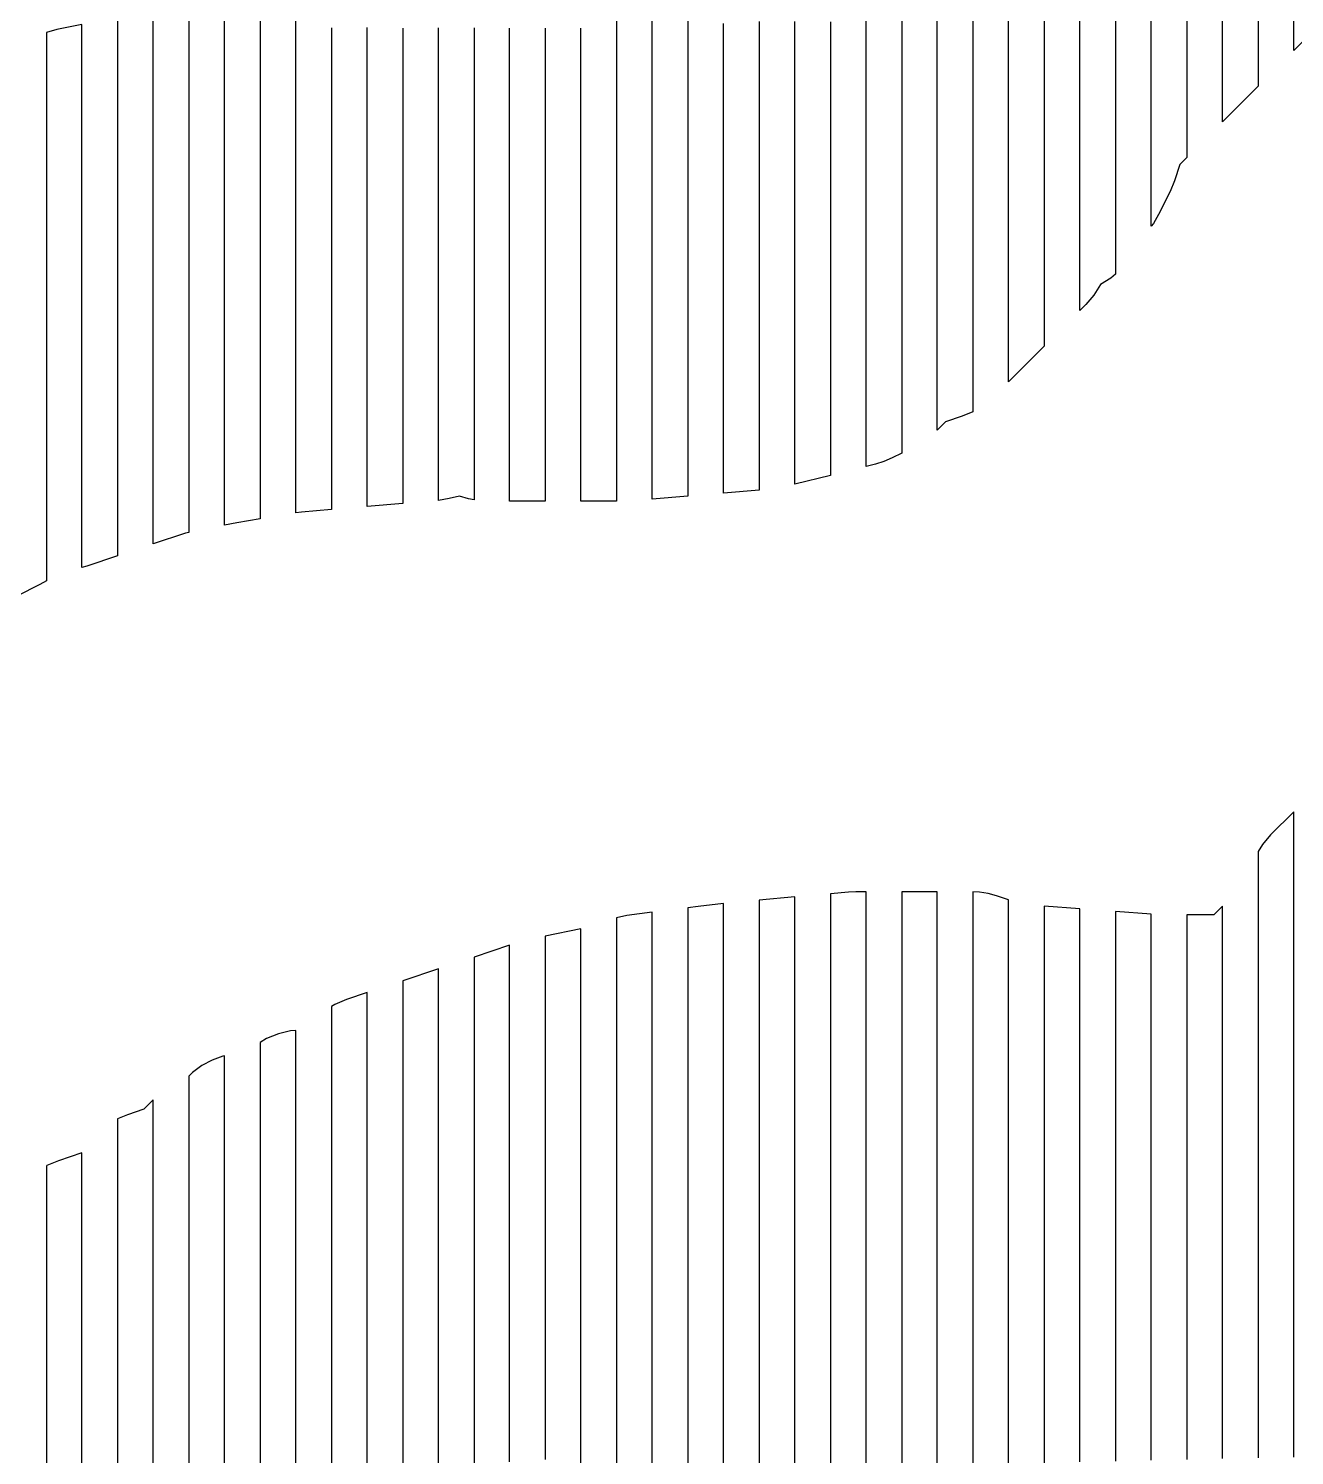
# Model space of a CAD drawing. Header units: millimetres. Extents: x -6 to 1890, y -8 to 898.
# Drawn here: x 147.6 to 289.7, y 363.3 to 523.5 of the extents above; entities that cross this region are included whole.
import ezdxf

# ---------------------------------------------------------------- set-up
doc = ezdxf.new("R2010")
doc.units = ezdxf.units.MM
doc.layers.add('PASSADAS_COMPLETAS', color=1, linetype='CONTINUOUS')
doc.layers.add('PECAS_2D', color=3, linetype='CONTINUOUS')

msp = doc.modelspace()

# ---------------------------------------------------------------- linework, layer by layer
at = {"layer": 'PASSADAS_COMPLETAS'}
for points in [[(277.578, 563.72), (277.578, 523.34), (277.578, 522.038), (277.578, 520.735), (277.578, 519.432), (277.578, 518.13), (277.578, 516.827), (277.578, 515.525), (277.578, 509.012), (276.815, 508.249), (276.202, 506.409), (275.708, 505.217), (274.416, 502.632), (273.832, 501.63), (273.578, 501.3), (273.578, 510.37), (273.578, 511.666), (273.578, 512.962), (273.578, 514.257), (273.578, 515.553), (273.578, 516.849), (273.578, 518.145), (273.578, 519.441), (273.578, 560.906)], [(269.578, 559.035), (269.578, 513.953), (269.578, 512.665), (269.578, 511.377), (269.578, 510.089), (269.578, 508.8), (269.578, 507.512), (269.578, 506.224), (269.578, 504.936), (269.578, 503.648), (269.578, 495.92), (269.052, 495.471), (267.888, 494.749), (267.154, 493.568), (266.248, 492.511), (265.578, 491.842), (265.578, 498.309), (265.578, 499.602), (265.578, 500.896), (265.578, 502.189), (265.578, 503.483), (265.578, 504.776), (265.578, 506.07), (265.578, 507.363), (265.578, 555.221)], [(261.578, 553.677), (261.578, 503.332), (261.578, 502.041), (261.578, 500.75), (261.578, 499.46), (261.578, 498.169), (261.578, 496.878), (261.578, 495.587), (261.578, 494.296), (261.578, 487.842), (257.578, 483.842), (257.578, 490.296), (257.578, 491.587), (257.578, 492.878), (257.578, 494.169), (257.578, 495.46), (257.578, 496.75), (257.578, 498.041), (257.578, 549.677)], [(253.578, 544.836), (253.578, 493.359), (253.578, 492.072), (253.578, 490.785), (253.578, 489.498), (253.578, 488.211), (253.578, 486.924), (253.578, 480.49), (252.35, 479.972), (250.51, 479.359), (249.578, 478.427), (249.578, 483.57), (249.578, 484.856), (249.578, 486.142), (249.578, 487.427), (249.578, 488.713), (249.578, 489.999), (249.578, 540.145)], [(245.578, 535.131), (245.578, 487.439), (245.578, 486.15), (245.578, 484.861), (245.578, 483.572), (245.578, 482.283), (245.578, 480.994), (245.578, 475.838), (244.494, 475.296), (243.581, 474.9), (242.631, 474.607), (241.578, 474.343), (241.578, 478.214), (241.578, 479.504), (241.578, 480.794), (241.578, 482.084), (241.578, 483.374), (241.578, 484.664), (241.578, 485.955), (241.578, 529.82)], [(173.578, 527.37), (173.578, 522.247), (173.578, 520.966), (173.578, 518.404), (173.578, 517.124), (173.578, 515.843), (173.578, 514.562), (173.578, 513.281), (173.578, 512), (173.578, 510.72), (173.578, 478.7), (173.578, 477.42), (173.578, 476.139), (173.578, 474.858), (173.578, 473.577), (173.578, 468.454), (170.971, 468.02), (169.578, 467.741), (169.578, 471.594), (169.578, 472.879), (169.578, 474.163), (169.578, 475.448), (169.578, 476.732), (169.578, 478.016), (169.578, 479.301), (169.578, 508.843), (169.578, 510.127), (169.578, 511.411), (169.578, 512.696), (169.578, 513.98), (169.578, 515.265), (169.578, 516.549), (169.578, 517.833), (169.578, 519.118), (169.578, 520.402), (169.578, 521.687), (169.578, 526.824)], [(181.578, 523.573), (181.578, 522.286), (181.578, 519.712), (181.578, 518.424), (181.578, 517.137), (181.578, 515.85), (181.578, 514.562), (181.578, 513.275), (181.578, 511.988), (181.578, 510.701), (181.578, 481.093), (181.578, 479.806), (181.578, 478.518), (181.578, 477.231), (181.578, 475.944), (181.578, 474.656), (181.578, 469.507), (178.214, 469.227), (177.578, 469.121), (177.578, 473.008), (177.578, 474.304), (177.578, 475.6), (177.578, 476.896), (177.578, 478.192), (177.578, 479.488), (177.578, 480.784), (177.578, 510.589), (177.578, 511.885), (177.578, 513.181), (177.578, 514.477), (177.578, 515.772), (177.578, 517.068), (177.578, 518.364), (177.578, 519.66), (177.578, 520.956), (177.578, 522.252), (177.578, 527.435)], [(213.578, 526.966), (213.578, 521.829), (213.578, 520.545), (213.578, 517.976), (213.578, 516.692), (213.578, 515.408), (213.578, 514.123), (213.578, 512.839), (213.578, 511.555), (213.578, 510.27), (213.578, 480.731), (213.578, 479.447), (213.578, 478.163), (213.578, 476.879), (213.578, 475.594), (213.578, 474.31), (213.578, 470.457), (209.578, 470.457), (209.578, 474.342), (209.578, 475.637), (209.578, 476.932), (209.578, 478.227), (209.578, 479.522), (209.578, 480.817), (209.578, 511.896), (209.578, 513.191), (209.578, 514.486), (209.578, 515.781), (209.578, 517.076), (209.578, 518.371), (209.578, 519.666), (209.578, 522.255), (209.578, 523.55)], [(293.578, 525.024), (289.578, 521.012), (289.578, 527.435)], [(165.578, 526.253), (165.578, 521.095), (165.578, 519.806), (165.578, 517.227), (165.578, 515.938), (165.578, 514.648), (165.578, 513.359), (165.578, 512.07), (165.578, 510.78), (165.578, 509.491), (165.578, 477.256), (165.578, 475.967), (165.578, 474.677), (165.578, 473.388), (165.578, 472.099), (165.578, 466.941), (165.208, 466.867), (161.578, 465.657), (161.578, 470.865), (161.578, 472.167), (161.578, 473.469), (161.578, 474.771), (161.578, 476.073), (161.578, 508.622), (161.578, 509.924), (161.578, 511.226), (161.578, 512.528), (161.578, 513.83), (161.578, 515.132), (161.578, 516.434), (161.578, 519.038), (161.578, 520.34), (161.578, 525.548)], [(221.578, 526.143), (221.578, 522.296), (221.578, 521.014), (221.578, 517.167), (221.578, 515.885), (221.578, 514.603), (221.578, 513.321), (221.578, 512.039), (221.578, 510.757), (221.578, 481.267), (221.578, 479.984), (221.578, 478.702), (221.578, 477.42), (221.578, 476.138), (221.578, 471.009), (217.578, 470.676), (217.578, 475.836), (217.578, 477.126), (217.578, 478.415), (217.578, 479.705), (217.578, 480.995), (217.578, 483.575), (217.578, 510.664), (217.578, 511.954), (217.578, 513.243), (217.578, 514.533), (217.578, 515.823), (217.578, 517.113), (217.578, 518.403), (217.578, 520.983), (217.578, 522.273), (217.578, 526.143)], [(157.578, 524.748), (157.578, 519.605), (157.578, 518.32), (157.578, 515.749), (157.578, 514.463), (157.578, 513.177), (157.578, 511.892), (157.578, 510.606), (157.578, 509.32), (157.578, 508.035), (157.578, 506.749), (157.578, 475.894), (157.578, 474.609), (157.578, 473.323), (157.578, 472.037), (157.578, 470.752), (157.578, 469.466), (157.578, 464.324), (154.112, 463.168), (153.578, 463.022), (153.578, 468.207), (153.578, 469.503), (153.578, 470.799), (153.578, 472.096), (153.578, 473.392), (153.578, 474.688), (153.578, 507.096), (153.578, 508.392), (153.578, 509.689), (153.578, 510.985), (153.578, 512.281), (153.578, 513.578), (153.578, 514.874), (153.578, 517.466), (153.578, 518.763), (153.578, 523.948), (150.742, 523.381), (149.578, 523.067), (149.578, 517.938), (149.578, 516.656), (149.578, 514.091), (149.578, 512.809), (149.578, 511.527), (149.578, 510.245), (149.578, 508.962), (149.578, 507.68), (149.578, 506.398), (149.578, 505.116), (149.578, 473.06), (149.578, 471.778), (149.578, 470.495), (149.578, 469.213), (149.578, 467.931), (149.578, 466.649), (149.578, 461.52), (148.841, 461.077), (146.255, 459.784)], [(229.578, 524.266), (229.578, 522.983), (229.578, 521.701), (229.578, 520.418), (229.578, 519.135), (229.578, 517.853), (229.578, 516.57), (229.578, 515.287), (229.578, 514.005), (229.578, 512.722), (229.578, 481.937), (229.578, 480.655), (229.578, 479.372), (229.578, 478.089), (229.578, 476.807), (229.578, 475.524), (229.578, 471.676), (225.578, 471.343), (225.578, 475.199), (225.578, 476.485), (225.578, 477.771), (225.578, 479.056), (225.578, 480.342), (225.578, 481.628), (225.578, 509.911), (225.578, 511.197), (225.578, 512.483), (225.578, 513.768), (225.578, 515.054), (225.578, 516.339), (225.578, 517.625), (225.578, 522.768), (225.578, 524.053)], [(237.578, 524.235), (237.578, 485.087), (237.578, 483.783), (237.578, 482.478), (237.578, 481.173), (237.578, 479.868), (237.578, 478.563), (237.578, 473.343), (233.578, 472.343), (233.578, 477.536), (233.578, 478.835), (233.578, 480.133), (233.578, 481.431), (233.578, 482.729), (233.578, 517.782), (233.578, 519.081), (233.578, 520.379), (233.578, 521.677), (233.578, 522.975), (233.578, 524.274)], [(285.578, 524.764), (285.578, 523.472), (285.578, 517.012), (281.578, 513.012), (281.578, 519.45), (281.578, 520.738), (281.578, 522.026), (281.578, 523.313), (281.578, 524.601)], [(189.578, 523.531), (189.578, 522.23), (189.578, 519.627), (189.578, 518.326), (189.578, 517.024), (189.578, 515.723), (189.578, 514.421), (189.578, 513.12), (189.578, 511.819), (189.578, 480.585), (189.578, 479.284), (189.578, 477.982), (189.578, 476.681), (189.578, 475.379), (189.578, 474.078), (189.578, 470.174), (185.578, 469.84), (185.578, 474.96), (185.578, 476.24), (185.578, 477.52), (185.578, 478.8), (185.578, 480.08), (185.578, 481.359), (185.578, 512.077), (185.578, 513.357), (185.578, 514.636), (185.578, 515.916), (185.578, 517.196), (185.578, 518.476), (185.578, 519.756), (185.578, 522.316), (185.578, 523.596)], [(197.578, 523.56), (197.578, 522.268), (197.578, 519.684), (197.578, 518.392), (197.578, 517.1), (197.578, 515.809), (197.578, 514.517), (197.578, 513.225), (197.578, 511.933), (197.578, 482.22), (197.578, 480.929), (197.578, 479.637), (197.578, 478.345), (197.578, 477.053), (197.578, 475.761), (197.578, 474.469), (197.578, 470.594), (196.951, 470.705), (195.934, 471.011), (194.805, 470.729), (193.578, 470.526), (193.578, 474.406), (193.578, 475.699), (193.578, 476.993), (193.578, 478.286), (193.578, 479.579), (193.578, 480.873), (193.578, 482.166), (193.578, 511.914), (193.578, 513.208), (193.578, 514.501), (193.578, 515.795), (193.578, 517.088), (193.578, 518.381), (193.578, 519.675), (193.578, 522.262), (193.578, 523.555)], [(205.578, 523.55), (205.578, 522.255), (205.578, 519.666), (205.578, 518.371), (205.578, 517.076), (205.578, 515.781), (205.578, 514.486), (205.578, 513.191), (205.578, 511.896), (205.578, 480.817), (205.578, 479.522), (205.578, 478.227), (205.578, 476.932), (205.578, 475.637), (205.578, 474.342), (205.578, 470.457), (201.578, 470.457), (201.578, 474.342), (201.578, 475.637), (201.578, 476.932), (201.578, 478.227), (201.578, 479.522), (201.578, 480.817), (201.578, 511.896), (201.578, 513.191), (201.578, 514.486), (201.578, 515.781), (201.578, 517.076), (201.578, 518.371), (201.578, 519.666), (201.578, 522.255), (201.578, 523.55)], [(289.578, 363.169), (289.578, 367.048), (289.578, 368.341), (289.578, 369.635), (289.578, 370.928), (289.578, 372.221), (289.578, 373.514), (289.578, 403.257), (289.578, 404.55), (289.578, 405.843), (289.578, 407.136), (289.578, 408.43), (289.578, 409.723), (289.578, 411.016), (289.578, 412.309), (289.578, 413.602), (289.578, 414.895), (289.578, 416.189), (289.578, 417.482), (289.578, 418.775), (289.578, 420.068), (289.578, 421.361), (289.578, 422.654), (289.578, 423.948), (289.578, 425.241), (289.578, 426.534), (289.578, 427.827), (289.578, 429.12), (289.578, 435.586), (286.986, 432.995), (286.074, 431.93), (285.578, 431.127), (285.578, 422.139), (285.578, 420.855), (285.578, 419.571), (285.578, 418.287), (285.578, 417.003), (285.578, 415.719), (285.578, 414.435), (285.578, 413.151), (285.578, 411.868), (285.578, 410.584), (285.578, 406.732), (285.578, 405.448), (285.578, 404.164), (285.578, 402.88), (285.578, 401.596), (285.578, 373.349), (285.578, 372.065), (285.578, 370.782), (285.578, 369.498), (285.578, 368.214), (285.578, 366.93), (285.578, 363.078)], [(233.578, 361.896), (233.578, 365.744), (233.578, 367.027), (233.578, 368.309), (233.578, 369.592), (233.578, 370.874), (233.578, 372.157), (233.578, 373.44), (233.578, 402.94), (233.578, 404.222), (233.578, 405.505), (233.578, 406.788), (233.578, 408.07), (233.578, 409.353), (233.578, 410.635), (233.578, 411.918), (233.578, 413.201), (233.578, 414.483), (233.578, 415.766), (233.578, 417.049), (233.578, 418.331), (233.578, 419.614), (233.578, 420.896), (233.578, 426.027), (229.578, 425.663), (229.578, 420.509), (229.578, 419.221), (229.578, 417.932), (229.578, 416.644), (229.578, 415.355), (229.578, 414.067), (229.578, 412.778), (229.578, 411.489), (229.578, 410.201), (229.578, 408.912), (229.578, 407.624), (229.578, 406.335), (229.578, 405.047), (229.578, 403.758), (229.578, 402.47), (229.578, 371.545), (229.578, 370.257), (229.578, 368.968), (229.578, 367.68), (229.578, 366.391), (229.578, 361.237)], [(241.578, 362.078), (241.578, 367.241), (241.578, 368.531), (241.578, 369.822), (241.578, 371.113), (241.578, 372.403), (241.578, 373.694), (241.578, 404.67), (241.578, 405.961), (241.578, 407.252), (241.578, 408.542), (241.578, 409.833), (241.578, 411.124), (241.578, 412.414), (241.578, 413.705), (241.578, 414.996), (241.578, 416.286), (241.578, 417.577), (241.578, 418.868), (241.578, 420.158), (241.578, 421.449), (241.578, 426.612), (240.424, 426.612), (239.6, 426.574), (237.578, 426.391), (237.578, 421.238), (237.578, 419.95), (237.578, 418.662), (237.578, 417.374), (237.578, 416.086), (237.578, 414.798), (237.578, 413.51), (237.578, 412.222), (237.578, 410.934), (237.578, 409.646), (237.578, 408.358), (237.578, 407.069), (237.578, 405.781), (237.578, 404.493), (237.578, 373.58), (237.578, 372.292), (237.578, 371.003), (237.578, 369.715), (237.578, 368.427), (237.578, 367.139), (237.578, 361.987)], [(249.578, 362.26), (249.578, 367.408), (249.578, 368.695), (249.578, 369.982), (249.578, 371.269), (249.578, 372.556), (249.578, 404.732), (249.578, 406.019), (249.578, 408.593), (249.578, 409.88), (249.578, 411.167), (249.578, 412.454), (249.578, 413.741), (249.578, 415.028), (249.578, 416.315), (249.578, 417.602), (249.578, 418.889), (249.578, 420.177), (249.578, 421.464), (249.578, 426.612), (245.578, 426.612), (245.578, 421.456), (245.578, 420.167), (245.578, 418.879), (245.578, 417.59), (245.578, 416.301), (245.578, 415.012), (245.578, 413.723), (245.578, 412.434), (245.578, 411.145), (245.578, 409.857), (245.578, 408.568), (245.578, 407.279), (245.578, 405.99), (245.578, 404.701), (245.578, 373.769), (245.578, 372.48), (245.578, 371.191), (245.578, 369.902), (245.578, 368.613), (245.578, 367.324), (245.578, 362.169)], [(257.578, 362.442), (257.578, 367.605), (257.578, 368.896), (257.578, 370.187), (257.578, 371.478), (257.578, 372.769), (257.578, 405.041), (257.578, 406.331), (257.578, 407.622), (257.578, 408.913), (257.578, 410.204), (257.578, 411.495), (257.578, 412.786), (257.578, 414.077), (257.578, 415.368), (257.578, 416.659), (257.578, 417.949), (257.578, 419.24), (257.578, 420.531), (257.578, 425.695), (256.228, 426.145), (255.288, 426.403), (254.323, 426.56), (253.578, 426.599), (253.578, 421.46), (253.578, 420.175), (253.578, 418.89), (253.578, 417.605), (253.578, 416.32), (253.578, 415.035), (253.578, 413.75), (253.578, 412.465), (253.578, 411.18), (253.578, 409.895), (253.578, 408.61), (253.578, 406.04), (253.578, 404.755), (253.578, 372.63), (253.578, 371.345), (253.578, 370.06), (253.578, 368.775), (253.578, 367.491), (253.578, 362.351)], [(225.578, 360.471), (225.578, 364.361), (225.578, 365.658), (225.578, 366.954), (225.578, 368.251), (225.578, 369.547), (225.578, 370.844), (225.578, 372.14), (225.578, 403.258), (225.578, 404.555), (225.578, 405.851), (225.578, 407.148), (225.578, 408.444), (225.578, 409.741), (225.578, 411.037), (225.578, 412.334), (225.578, 413.63), (225.578, 414.927), (225.578, 416.224), (225.578, 417.52), (225.578, 418.817), (225.578, 420.113), (225.578, 425.3), (222.744, 424.957), (221.578, 424.811), (221.578, 419.584), (221.578, 418.277), (221.578, 416.971), (221.578, 415.664), (221.578, 414.357), (221.578, 413.05), (221.578, 411.743), (221.578, 410.437), (221.578, 409.13), (221.578, 407.823), (221.578, 406.516), (221.578, 405.209), (221.578, 403.903), (221.578, 402.596), (221.578, 371.233), (221.578, 369.926), (221.578, 368.619), (221.578, 367.312), (221.578, 366.005), (221.578, 364.699), (221.578, 359.471)], [(265.578, 362.623), (265.578, 366.503), (265.578, 367.797), (265.578, 369.09), (265.578, 370.383), (265.578, 371.677), (265.578, 372.97), (265.578, 404.01), (265.578, 405.304), (265.578, 406.597), (265.578, 407.89), (265.578, 409.184), (265.578, 410.477), (265.578, 411.77), (265.578, 413.064), (265.578, 414.357), (265.578, 415.65), (265.578, 416.944), (265.578, 418.237), (265.578, 419.53), (265.578, 420.824), (265.578, 424.704), (261.578, 425.011), (261.578, 421.106), (261.578, 419.805), (261.578, 418.503), (261.578, 417.202), (261.578, 415.9), (261.578, 414.598), (261.578, 413.297), (261.578, 411.995), (261.578, 410.693), (261.578, 409.392), (261.578, 408.09), (261.578, 406.788), (261.578, 405.487), (261.578, 404.185), (261.578, 372.946), (261.578, 371.644), (261.578, 370.342), (261.578, 369.041), (261.578, 367.739), (261.578, 366.437), (261.578, 362.532)], [(281.578, 362.987), (281.578, 366.863), (281.578, 368.155), (281.578, 369.447), (281.578, 370.739), (281.578, 372.031), (281.578, 373.323), (281.578, 401.746), (281.578, 403.038), (281.578, 404.33), (281.578, 405.622), (281.578, 406.914), (281.578, 408.205), (281.578, 409.497), (281.578, 410.789), (281.578, 412.081), (281.578, 414.665), (281.578, 415.957), (281.578, 417.249), (281.578, 418.541), (281.578, 419.833), (281.578, 425.001), (280.604, 424.026), (277.578, 424.026), (277.578, 418.824), (277.578, 416.223), (277.578, 414.922), (277.578, 413.621), (277.578, 412.321), (277.578, 411.02), (277.578, 409.719), (277.578, 408.419), (277.578, 407.118), (277.578, 405.817), (277.578, 404.517), (277.578, 403.216), (277.578, 373.301), (277.578, 372.001), (277.578, 370.7), (277.578, 369.399), (277.578, 368.099), (277.578, 366.798), (277.578, 362.896)], [(217.578, 358.471), (217.578, 363.635), (217.578, 364.926), (217.578, 366.217), (217.578, 367.508), (217.578, 368.799), (217.578, 402.365), (217.578, 403.656), (217.578, 404.947), (217.578, 406.238), (217.578, 407.529), (217.578, 408.82), (217.578, 410.111), (217.578, 411.402), (217.578, 412.693), (217.578, 413.984), (217.578, 415.275), (217.578, 416.566), (217.578, 417.857), (217.578, 424.311), (214.736, 423.956), (213.578, 423.694), (213.578, 418.477), (213.578, 417.172), (213.578, 415.868), (213.578, 414.564), (213.578, 413.26), (213.578, 411.955), (213.578, 410.651), (213.578, 409.347), (213.578, 408.042), (213.578, 406.738), (213.578, 405.434), (213.578, 404.13), (213.578, 402.825), (213.578, 401.521), (213.578, 400.217), (213.578, 367.61), (213.578, 366.306), (213.578, 365.002), (213.578, 363.698), (213.578, 362.393)], [(273.578, 362.805), (273.578, 366.717), (273.578, 368.021), (273.578, 369.325), (273.578, 370.629), (273.578, 371.932), (273.578, 373.236), (273.578, 403.226), (273.578, 404.53), (273.578, 405.834), (273.578, 407.138), (273.578, 408.442), (273.578, 409.745), (273.578, 411.049), (273.578, 412.353), (273.578, 413.657), (273.578, 414.961), (273.578, 416.265), (273.578, 417.569), (273.578, 418.873), (273.578, 420.177), (273.578, 424.088), (269.578, 424.396), (269.578, 419.256), (269.578, 417.971), (269.578, 416.686), (269.578, 415.401), (269.578, 414.116), (269.578, 412.831), (269.578, 411.546), (269.578, 410.261), (269.578, 408.976), (269.578, 407.691), (269.578, 406.405), (269.578, 405.12), (269.578, 403.835), (269.578, 372.995), (269.578, 371.71), (269.578, 370.424), (269.578, 369.139), (269.578, 367.854), (269.578, 366.569), (269.578, 362.714)], [(209.578, 362.393), (209.578, 363.698), (209.578, 365.003), (209.578, 366.309), (209.578, 398.939), (209.578, 400.244), (209.578, 401.549), (209.578, 402.854), (209.578, 404.16), (209.578, 405.465), (209.578, 406.77), (209.578, 408.075), (209.578, 409.38), (209.578, 410.686), (209.578, 411.991), (209.578, 413.296), (209.578, 414.601), (209.578, 415.906), (209.578, 417.212), (209.578, 422.432), (205.578, 421.632), (205.578, 416.409), (205.578, 415.104), (205.578, 413.798), (205.578, 412.492), (205.578, 411.186), (205.578, 409.881), (205.578, 408.575), (205.578, 407.269), (205.578, 405.963), (205.578, 404.658), (205.578, 403.352), (205.578, 402.046), (205.578, 400.74), (205.578, 399.435), (205.578, 398.129), (205.578, 365.485), (205.578, 364.179), (205.578, 362.874)], [(201.578, 362.625), (201.578, 396.132), (201.578, 397.421), (201.578, 398.71), (201.578, 399.998), (201.578, 401.287), (201.578, 402.576), (201.578, 403.865), (201.578, 405.153), (201.578, 406.442), (201.578, 407.731), (201.578, 409.02), (201.578, 410.308), (201.578, 411.597), (201.578, 412.886), (201.578, 414.175), (201.578, 415.463), (201.578, 420.618), (197.578, 419.285), (197.578, 414.069), (197.578, 412.766), (197.578, 411.462), (197.578, 410.158), (197.578, 408.854), (197.578, 407.55), (197.578, 406.246), (197.578, 404.942), (197.578, 403.638), (197.578, 402.334), (197.578, 401.031), (197.578, 399.727), (197.578, 398.423), (197.578, 397.119), (197.578, 395.815), (197.578, 361.914)], [(193.578, 359.426), (193.578, 394.542), (193.578, 395.842), (193.578, 397.143), (193.578, 398.443), (193.578, 399.744), (193.578, 401.044), (193.578, 402.345), (193.578, 403.645), (193.578, 404.946), (193.578, 406.247), (193.578, 407.547), (193.578, 408.848), (193.578, 410.148), (193.578, 411.449), (193.578, 412.749), (193.578, 417.952), (189.578, 416.618), (189.578, 411.485), (189.578, 410.202), (189.578, 408.919), (189.578, 407.636), (189.578, 406.352), (189.578, 405.069), (189.578, 403.786), (189.578, 402.503), (189.578, 401.22), (189.578, 399.936), (189.578, 398.653), (189.578, 397.37), (189.578, 396.087), (189.578, 394.803), (189.578, 393.52), (189.578, 392.237), (189.578, 357.59)], [(185.578, 354.89), (185.578, 389.585), (185.578, 390.87), (185.578, 392.155), (185.578, 393.44), (185.578, 394.725), (185.578, 396.01), (185.578, 397.295), (185.578, 398.58), (185.578, 399.865), (185.578, 401.15), (185.578, 402.435), (185.578, 403.72), (185.578, 405.005), (185.578, 406.29), (185.578, 407.575), (185.578, 408.86), (185.578, 410.145), (185.578, 415.285), (183.257, 414.511), (181.965, 413.967), (181.578, 413.728), (181.578, 408.54), (181.578, 407.243), (181.578, 405.947), (181.578, 404.65), (181.578, 403.353), (181.578, 402.056), (181.578, 400.759), (181.578, 399.462), (181.578, 398.166), (181.578, 396.869), (181.578, 395.572), (181.578, 394.275), (181.578, 392.978), (181.578, 391.681), (181.578, 390.385), (181.578, 389.088), (181.578, 352.776)], [(177.578, 348.173), (177.578, 386.662), (177.578, 387.945), (177.578, 389.228), (177.578, 390.511), (177.578, 391.794), (177.578, 393.077), (177.578, 394.36), (177.578, 396.926), (177.578, 398.209), (177.578, 399.492), (177.578, 400.775), (177.578, 402.058), (177.578, 403.341), (177.578, 404.624), (177.578, 405.907), (177.578, 411.039), (176.995, 410.994), (175.618, 410.672), (174.301, 410.136), (173.578, 409.7), (173.578, 404.561), (173.578, 403.276), (173.578, 401.991), (173.578, 400.706), (173.578, 399.421), (173.578, 398.136), (173.578, 396.852), (173.578, 395.567), (173.578, 394.282), (173.578, 391.712), (173.578, 390.427), (173.578, 389.143), (173.578, 387.858), (173.578, 386.573), (173.578, 385.288), (173.578, 345.458)], [(169.578, 341.69), (169.578, 382.116), (169.578, 383.42), (169.578, 384.725), (169.578, 386.029), (169.578, 387.333), (169.578, 388.637), (169.578, 389.941), (169.578, 392.549), (169.578, 393.853), (169.578, 395.157), (169.578, 396.461), (169.578, 397.765), (169.578, 399.07), (169.578, 400.374), (169.578, 401.678), (169.578, 408.198), (169.397, 408.16), (168.176, 407.711), (167.032, 407.093), (165.997, 406.327), (165.578, 405.915), (165.578, 400.703), (165.578, 399.4), (165.578, 398.097), (165.578, 396.794), (165.578, 395.491), (165.578, 394.188), (165.578, 392.885), (165.578, 391.582), (165.578, 390.279), (165.578, 388.977), (165.578, 387.674), (165.578, 386.371), (165.578, 385.068), (165.578, 383.765), (165.578, 382.462), (165.578, 381.159), (165.578, 379.856), (165.578, 378.553), (165.578, 335.556)], [(161.578, 330.945), (161.578, 376.129), (161.578, 377.42), (161.578, 378.711), (161.578, 380.002), (161.578, 381.293), (161.578, 382.584), (161.578, 383.875), (161.578, 385.166), (161.578, 386.457), (161.578, 387.748), (161.578, 389.039), (161.578, 390.33), (161.578, 391.621), (161.578, 392.912), (161.578, 394.202), (161.578, 395.493), (161.578, 396.784), (161.578, 398.075), (161.578, 403.239), (160.537, 402.198), (158.697, 401.585), (157.578, 401.117), (157.578, 395.922), (157.578, 394.623), (157.578, 393.324), (157.578, 392.025), (157.578, 390.726), (157.578, 389.427), (157.578, 388.128), (157.578, 386.829), (157.578, 385.53), (157.578, 384.231), (157.578, 382.933), (157.578, 381.634), (157.578, 380.335), (157.578, 379.036), (157.578, 377.737), (157.578, 376.438), (157.578, 375.139), (157.578, 373.84), (157.578, 323.183)], [(153.578, 315.521), (153.578, 370.037), (153.578, 371.335), (153.578, 372.633), (153.578, 373.931), (153.578, 375.229), (153.578, 376.527), (153.578, 377.825), (153.578, 379.123), (153.578, 380.421), (153.578, 381.719), (153.578, 383.017), (153.578, 384.315), (153.578, 385.613), (153.578, 386.911), (153.578, 388.209), (153.578, 389.507), (153.578, 390.805), (153.578, 392.103), (153.578, 397.295), (150.942, 396.415), (149.649, 395.87), (149.578, 395.826), (149.578, 389.326), (149.578, 388.026), (149.578, 386.726), (149.578, 385.426), (149.578, 384.126), (149.578, 382.826), (149.578, 381.526), (149.578, 380.226), (149.578, 378.926), (149.578, 377.627), (149.578, 376.327), (149.578, 375.027), (149.578, 373.727), (149.578, 372.427), (149.578, 371.127), (149.578, 369.827), (149.578, 368.527), (149.578, 367.227), (149.578, 365.927), (149.578, 308.729)]]:
    msp.add_lwpolyline(points, dxfattribs=at)
at = {"layer": 'PECAS_2D'}
for points in [[(277.578, 563.72), (277.578, 523.34), (277.578, 522.038), (277.578, 520.735), (277.578, 519.432), (277.578, 518.13), (277.578, 516.827), (277.578, 515.525), (277.578, 509.012), (276.815, 508.249), (276.202, 506.409), (275.708, 505.217), (274.416, 502.632), (273.832, 501.63), (273.578, 501.3), (273.578, 510.37), (273.578, 511.666), (273.578, 512.962), (273.578, 514.257), (273.578, 515.553), (273.578, 516.849), (273.578, 518.145), (273.578, 519.441), (273.578, 560.906)], [(269.578, 559.035), (269.578, 513.953), (269.578, 512.665), (269.578, 511.377), (269.578, 510.089), (269.578, 508.8), (269.578, 507.512), (269.578, 506.224), (269.578, 504.936), (269.578, 503.648), (269.578, 495.92), (269.052, 495.471), (267.888, 494.749), (267.154, 493.568), (266.248, 492.511), (265.578, 491.842), (265.578, 498.309), (265.578, 499.602), (265.578, 500.896), (265.578, 502.189), (265.578, 503.483), (265.578, 504.776), (265.578, 506.07), (265.578, 507.363), (265.578, 555.221)], [(261.578, 553.677), (261.578, 503.332), (261.578, 502.041), (261.578, 500.75), (261.578, 499.46), (261.578, 498.169), (261.578, 496.878), (261.578, 495.587), (261.578, 494.296), (261.578, 487.842), (257.578, 483.842), (257.578, 490.296), (257.578, 491.587), (257.578, 492.878), (257.578, 494.169), (257.578, 495.46), (257.578, 496.75), (257.578, 498.041), (257.578, 549.677)], [(253.578, 544.836), (253.578, 493.359), (253.578, 492.072), (253.578, 490.785), (253.578, 489.498), (253.578, 488.211), (253.578, 486.924), (253.578, 480.49), (252.35, 479.972), (250.51, 479.359), (249.578, 478.427), (249.578, 483.57), (249.578, 484.856), (249.578, 486.142), (249.578, 487.427), (249.578, 488.713), (249.578, 489.999), (249.578, 540.145)], [(245.578, 535.131), (245.578, 487.439), (245.578, 486.15), (245.578, 484.861), (245.578, 483.572), (245.578, 482.283), (245.578, 480.994), (245.578, 475.838), (244.494, 475.296), (243.581, 474.9), (242.631, 474.607), (241.578, 474.343), (241.578, 478.214), (241.578, 479.504), (241.578, 480.794), (241.578, 482.084), (241.578, 483.374), (241.578, 484.664), (241.578, 485.955), (241.578, 529.82)], [(173.578, 527.37), (173.578, 522.247), (173.578, 520.966), (173.578, 518.404), (173.578, 517.124), (173.578, 515.843), (173.578, 514.562), (173.578, 513.281), (173.578, 512), (173.578, 510.72), (173.578, 478.7), (173.578, 477.42), (173.578, 476.139), (173.578, 474.858), (173.578, 473.577), (173.578, 468.454), (170.971, 468.02), (169.578, 467.741), (169.578, 471.594), (169.578, 472.879), (169.578, 474.163), (169.578, 475.448), (169.578, 476.732), (169.578, 478.016), (169.578, 479.301), (169.578, 508.843), (169.578, 510.127), (169.578, 511.411), (169.578, 512.696), (169.578, 513.98), (169.578, 515.265), (169.578, 516.549), (169.578, 517.833), (169.578, 519.118), (169.578, 520.402), (169.578, 521.687), (169.578, 526.824)], [(181.578, 523.573), (181.578, 522.286), (181.578, 519.712), (181.578, 518.424), (181.578, 517.137), (181.578, 515.85), (181.578, 514.562), (181.578, 513.275), (181.578, 511.988), (181.578, 510.701), (181.578, 481.093), (181.578, 479.806), (181.578, 478.518), (181.578, 477.231), (181.578, 475.944), (181.578, 474.656), (181.578, 469.507), (178.214, 469.227), (177.578, 469.121), (177.578, 473.008), (177.578, 474.304), (177.578, 475.6), (177.578, 476.896), (177.578, 478.192), (177.578, 479.488), (177.578, 480.784), (177.578, 510.589), (177.578, 511.885), (177.578, 513.181), (177.578, 514.477), (177.578, 515.772), (177.578, 517.068), (177.578, 518.364), (177.578, 519.66), (177.578, 520.956), (177.578, 522.252), (177.578, 527.435)], [(213.578, 526.966), (213.578, 521.829), (213.578, 520.545), (213.578, 517.976), (213.578, 516.692), (213.578, 515.408), (213.578, 514.123), (213.578, 512.839), (213.578, 511.555), (213.578, 510.27), (213.578, 480.731), (213.578, 479.447), (213.578, 478.163), (213.578, 476.879), (213.578, 475.594), (213.578, 474.31), (213.578, 470.457), (209.578, 470.457), (209.578, 474.342), (209.578, 475.637), (209.578, 476.932), (209.578, 478.227), (209.578, 479.522), (209.578, 480.817), (209.578, 511.896), (209.578, 513.191), (209.578, 514.486), (209.578, 515.781), (209.578, 517.076), (209.578, 518.371), (209.578, 519.666), (209.578, 522.255), (209.578, 523.55)], [(293.578, 525.024), (289.578, 521.012), (289.578, 527.435)], [(165.578, 526.253), (165.578, 521.095), (165.578, 519.806), (165.578, 517.227), (165.578, 515.938), (165.578, 514.648), (165.578, 513.359), (165.578, 512.07), (165.578, 510.78), (165.578, 509.491), (165.578, 477.256), (165.578, 475.967), (165.578, 474.677), (165.578, 473.388), (165.578, 472.099), (165.578, 466.941), (165.208, 466.867), (161.578, 465.657), (161.578, 470.865), (161.578, 472.167), (161.578, 473.469), (161.578, 474.771), (161.578, 476.073), (161.578, 508.622), (161.578, 509.924), (161.578, 511.226), (161.578, 512.528), (161.578, 513.83), (161.578, 515.132), (161.578, 516.434), (161.578, 519.038), (161.578, 520.34), (161.578, 525.548)], [(221.578, 526.143), (221.578, 522.296), (221.578, 521.014), (221.578, 517.167), (221.578, 515.885), (221.578, 514.603), (221.578, 513.321), (221.578, 512.039), (221.578, 510.757), (221.578, 481.267), (221.578, 479.984), (221.578, 478.702), (221.578, 477.42), (221.578, 476.138), (221.578, 471.009), (217.578, 470.676), (217.578, 475.836), (217.578, 477.126), (217.578, 478.415), (217.578, 479.705), (217.578, 480.995), (217.578, 483.575), (217.578, 510.664), (217.578, 511.954), (217.578, 513.243), (217.578, 514.533), (217.578, 515.823), (217.578, 517.113), (217.578, 518.403), (217.578, 520.983), (217.578, 522.273), (217.578, 526.143)], [(157.578, 524.748), (157.578, 519.605), (157.578, 518.32), (157.578, 515.749), (157.578, 514.463), (157.578, 513.177), (157.578, 511.892), (157.578, 510.606), (157.578, 509.32), (157.578, 508.035), (157.578, 506.749), (157.578, 475.894), (157.578, 474.609), (157.578, 473.323), (157.578, 472.037), (157.578, 470.752), (157.578, 469.466), (157.578, 464.324), (154.112, 463.168), (153.578, 463.022), (153.578, 468.207), (153.578, 469.503), (153.578, 470.799), (153.578, 472.096), (153.578, 473.392), (153.578, 474.688), (153.578, 507.096), (153.578, 508.392), (153.578, 509.689), (153.578, 510.985), (153.578, 512.281), (153.578, 513.578), (153.578, 514.874), (153.578, 517.466), (153.578, 518.763), (153.578, 523.948), (150.742, 523.381), (149.578, 523.067), (149.578, 517.938), (149.578, 516.656), (149.578, 514.091), (149.578, 512.809), (149.578, 511.527), (149.578, 510.245), (149.578, 508.962), (149.578, 507.68), (149.578, 506.398), (149.578, 505.116), (149.578, 473.06), (149.578, 471.778), (149.578, 470.495), (149.578, 469.213), (149.578, 467.931), (149.578, 466.649), (149.578, 461.52), (148.841, 461.077), (146.255, 459.784)], [(229.578, 524.266), (229.578, 522.983), (229.578, 521.701), (229.578, 520.418), (229.578, 519.135), (229.578, 517.853), (229.578, 516.57), (229.578, 515.287), (229.578, 514.005), (229.578, 512.722), (229.578, 481.937), (229.578, 480.655), (229.578, 479.372), (229.578, 478.089), (229.578, 476.807), (229.578, 475.524), (229.578, 471.676), (225.578, 471.343), (225.578, 475.199), (225.578, 476.485), (225.578, 477.771), (225.578, 479.056), (225.578, 480.342), (225.578, 481.628), (225.578, 509.911), (225.578, 511.197), (225.578, 512.483), (225.578, 513.768), (225.578, 515.054), (225.578, 516.339), (225.578, 517.625), (225.578, 522.768), (225.578, 524.053)], [(237.578, 524.235), (237.578, 485.087), (237.578, 483.783), (237.578, 482.478), (237.578, 481.173), (237.578, 479.868), (237.578, 478.563), (237.578, 473.343), (233.578, 472.343), (233.578, 477.536), (233.578, 478.835), (233.578, 480.133), (233.578, 481.431), (233.578, 482.729), (233.578, 517.782), (233.578, 519.081), (233.578, 520.379), (233.578, 521.677), (233.578, 522.975), (233.578, 524.274)], [(285.578, 524.764), (285.578, 523.472), (285.578, 517.012), (281.578, 513.012), (281.578, 519.45), (281.578, 520.738), (281.578, 522.026), (281.578, 523.313), (281.578, 524.601)], [(189.578, 523.531), (189.578, 522.23), (189.578, 519.627), (189.578, 518.326), (189.578, 517.024), (189.578, 515.723), (189.578, 514.421), (189.578, 513.12), (189.578, 511.819), (189.578, 480.585), (189.578, 479.284), (189.578, 477.982), (189.578, 476.681), (189.578, 475.379), (189.578, 474.078), (189.578, 470.174), (185.578, 469.84), (185.578, 474.96), (185.578, 476.24), (185.578, 477.52), (185.578, 478.8), (185.578, 480.08), (185.578, 481.359), (185.578, 512.077), (185.578, 513.357), (185.578, 514.636), (185.578, 515.916), (185.578, 517.196), (185.578, 518.476), (185.578, 519.756), (185.578, 522.316), (185.578, 523.596)], [(197.578, 523.56), (197.578, 522.268), (197.578, 519.684), (197.578, 518.392), (197.578, 517.1), (197.578, 515.809), (197.578, 514.517), (197.578, 513.225), (197.578, 511.933), (197.578, 482.22), (197.578, 480.929), (197.578, 479.637), (197.578, 478.345), (197.578, 477.053), (197.578, 475.761), (197.578, 474.469), (197.578, 470.594), (196.951, 470.705), (195.934, 471.011), (194.805, 470.729), (193.578, 470.526), (193.578, 474.406), (193.578, 475.699), (193.578, 476.993), (193.578, 478.286), (193.578, 479.579), (193.578, 480.873), (193.578, 482.166), (193.578, 511.914), (193.578, 513.208), (193.578, 514.501), (193.578, 515.795), (193.578, 517.088), (193.578, 518.381), (193.578, 519.675), (193.578, 522.262), (193.578, 523.555)], [(205.578, 523.55), (205.578, 522.255), (205.578, 519.666), (205.578, 518.371), (205.578, 517.076), (205.578, 515.781), (205.578, 514.486), (205.578, 513.191), (205.578, 511.896), (205.578, 480.817), (205.578, 479.522), (205.578, 478.227), (205.578, 476.932), (205.578, 475.637), (205.578, 474.342), (205.578, 470.457), (201.578, 470.457), (201.578, 474.342), (201.578, 475.637), (201.578, 476.932), (201.578, 478.227), (201.578, 479.522), (201.578, 480.817), (201.578, 511.896), (201.578, 513.191), (201.578, 514.486), (201.578, 515.781), (201.578, 517.076), (201.578, 518.371), (201.578, 519.666), (201.578, 522.255), (201.578, 523.55)], [(289.578, 363.169), (289.578, 367.048), (289.578, 368.341), (289.578, 369.635), (289.578, 370.928), (289.578, 372.221), (289.578, 373.514), (289.578, 403.257), (289.578, 404.55), (289.578, 405.843), (289.578, 407.136), (289.578, 408.43), (289.578, 409.723), (289.578, 411.016), (289.578, 412.309), (289.578, 413.602), (289.578, 414.895), (289.578, 416.189), (289.578, 417.482), (289.578, 418.775), (289.578, 420.068), (289.578, 421.361), (289.578, 422.654), (289.578, 423.948), (289.578, 425.241), (289.578, 426.534), (289.578, 427.827), (289.578, 429.12), (289.578, 435.586), (286.986, 432.995), (286.074, 431.93), (285.578, 431.127), (285.578, 422.139), (285.578, 420.855), (285.578, 419.571), (285.578, 418.287), (285.578, 417.003), (285.578, 415.719), (285.578, 414.435), (285.578, 413.151), (285.578, 411.868), (285.578, 410.584), (285.578, 406.732), (285.578, 405.448), (285.578, 404.164), (285.578, 402.88), (285.578, 401.596), (285.578, 373.349), (285.578, 372.065), (285.578, 370.782), (285.578, 369.498), (285.578, 368.214), (285.578, 366.93), (285.578, 363.078)], [(233.578, 361.896), (233.578, 365.744), (233.578, 367.027), (233.578, 368.309), (233.578, 369.592), (233.578, 370.874), (233.578, 372.157), (233.578, 373.44), (233.578, 402.94), (233.578, 404.222), (233.578, 405.505), (233.578, 406.788), (233.578, 408.07), (233.578, 409.353), (233.578, 410.635), (233.578, 411.918), (233.578, 413.201), (233.578, 414.483), (233.578, 415.766), (233.578, 417.049), (233.578, 418.331), (233.578, 419.614), (233.578, 420.896), (233.578, 426.027), (229.578, 425.663), (229.578, 420.509), (229.578, 419.221), (229.578, 417.932), (229.578, 416.644), (229.578, 415.355), (229.578, 414.067), (229.578, 412.778), (229.578, 411.489), (229.578, 410.201), (229.578, 408.912), (229.578, 407.624), (229.578, 406.335), (229.578, 405.047), (229.578, 403.758), (229.578, 402.47), (229.578, 371.545), (229.578, 370.257), (229.578, 368.968), (229.578, 367.68), (229.578, 366.391), (229.578, 361.237)], [(241.578, 362.078), (241.578, 367.241), (241.578, 368.531), (241.578, 369.822), (241.578, 371.113), (241.578, 372.403), (241.578, 373.694), (241.578, 404.67), (241.578, 405.961), (241.578, 407.252), (241.578, 408.542), (241.578, 409.833), (241.578, 411.124), (241.578, 412.414), (241.578, 413.705), (241.578, 414.996), (241.578, 416.286), (241.578, 417.577), (241.578, 418.868), (241.578, 420.158), (241.578, 421.449), (241.578, 426.612), (240.424, 426.612), (239.6, 426.574), (237.578, 426.391), (237.578, 421.238), (237.578, 419.95), (237.578, 418.662), (237.578, 417.374), (237.578, 416.086), (237.578, 414.798), (237.578, 413.51), (237.578, 412.222), (237.578, 410.934), (237.578, 409.646), (237.578, 408.358), (237.578, 407.069), (237.578, 405.781), (237.578, 404.493), (237.578, 373.58), (237.578, 372.292), (237.578, 371.003), (237.578, 369.715), (237.578, 368.427), (237.578, 367.139), (237.578, 361.987)], [(249.578, 362.26), (249.578, 367.408), (249.578, 368.695), (249.578, 369.982), (249.578, 371.269), (249.578, 372.556), (249.578, 404.732), (249.578, 406.019), (249.578, 408.593), (249.578, 409.88), (249.578, 411.167), (249.578, 412.454), (249.578, 413.741), (249.578, 415.028), (249.578, 416.315), (249.578, 417.602), (249.578, 418.889), (249.578, 420.177), (249.578, 421.464), (249.578, 426.612), (245.578, 426.612), (245.578, 421.456), (245.578, 420.167), (245.578, 418.879), (245.578, 417.59), (245.578, 416.301), (245.578, 415.012), (245.578, 413.723), (245.578, 412.434), (245.578, 411.145), (245.578, 409.857), (245.578, 408.568), (245.578, 407.279), (245.578, 405.99), (245.578, 404.701), (245.578, 373.769), (245.578, 372.48), (245.578, 371.191), (245.578, 369.902), (245.578, 368.613), (245.578, 367.324), (245.578, 362.169)], [(257.578, 362.442), (257.578, 367.605), (257.578, 368.896), (257.578, 370.187), (257.578, 371.478), (257.578, 372.769), (257.578, 405.041), (257.578, 406.331), (257.578, 407.622), (257.578, 408.913), (257.578, 410.204), (257.578, 411.495), (257.578, 412.786), (257.578, 414.077), (257.578, 415.368), (257.578, 416.659), (257.578, 417.949), (257.578, 419.24), (257.578, 420.531), (257.578, 425.695), (256.228, 426.145), (255.288, 426.403), (254.323, 426.56), (253.578, 426.599), (253.578, 421.46), (253.578, 420.175), (253.578, 418.89), (253.578, 417.605), (253.578, 416.32), (253.578, 415.035), (253.578, 413.75), (253.578, 412.465), (253.578, 411.18), (253.578, 409.895), (253.578, 408.61), (253.578, 406.04), (253.578, 404.755), (253.578, 372.63), (253.578, 371.345), (253.578, 370.06), (253.578, 368.775), (253.578, 367.491), (253.578, 362.351)], [(225.578, 360.471), (225.578, 364.361), (225.578, 365.658), (225.578, 366.954), (225.578, 368.251), (225.578, 369.547), (225.578, 370.844), (225.578, 372.14), (225.578, 403.258), (225.578, 404.555), (225.578, 405.851), (225.578, 407.148), (225.578, 408.444), (225.578, 409.741), (225.578, 411.037), (225.578, 412.334), (225.578, 413.63), (225.578, 414.927), (225.578, 416.224), (225.578, 417.52), (225.578, 418.817), (225.578, 420.113), (225.578, 425.3), (222.744, 424.957), (221.578, 424.811), (221.578, 419.584), (221.578, 418.277), (221.578, 416.971), (221.578, 415.664), (221.578, 414.357), (221.578, 413.05), (221.578, 411.743), (221.578, 410.437), (221.578, 409.13), (221.578, 407.823), (221.578, 406.516), (221.578, 405.209), (221.578, 403.903), (221.578, 402.596), (221.578, 371.233), (221.578, 369.926), (221.578, 368.619), (221.578, 367.312), (221.578, 366.005), (221.578, 364.699), (221.578, 359.471)], [(265.578, 362.623), (265.578, 366.503), (265.578, 367.797), (265.578, 369.09), (265.578, 370.383), (265.578, 371.677), (265.578, 372.97), (265.578, 404.01), (265.578, 405.304), (265.578, 406.597), (265.578, 407.89), (265.578, 409.184), (265.578, 410.477), (265.578, 411.77), (265.578, 413.064), (265.578, 414.357), (265.578, 415.65), (265.578, 416.944), (265.578, 418.237), (265.578, 419.53), (265.578, 420.824), (265.578, 424.704), (261.578, 425.011), (261.578, 421.106), (261.578, 419.805), (261.578, 418.503), (261.578, 417.202), (261.578, 415.9), (261.578, 414.598), (261.578, 413.297), (261.578, 411.995), (261.578, 410.693), (261.578, 409.392), (261.578, 408.09), (261.578, 406.788), (261.578, 405.487), (261.578, 404.185), (261.578, 372.946), (261.578, 371.644), (261.578, 370.342), (261.578, 369.041), (261.578, 367.739), (261.578, 366.437), (261.578, 362.532)], [(281.578, 362.987), (281.578, 366.863), (281.578, 368.155), (281.578, 369.447), (281.578, 370.739), (281.578, 372.031), (281.578, 373.323), (281.578, 401.746), (281.578, 403.038), (281.578, 404.33), (281.578, 405.622), (281.578, 406.914), (281.578, 408.205), (281.578, 409.497), (281.578, 410.789), (281.578, 412.081), (281.578, 414.665), (281.578, 415.957), (281.578, 417.249), (281.578, 418.541), (281.578, 419.833), (281.578, 425.001), (280.604, 424.026), (277.578, 424.026), (277.578, 418.824), (277.578, 416.223), (277.578, 414.922), (277.578, 413.621), (277.578, 412.321), (277.578, 411.02), (277.578, 409.719), (277.578, 408.419), (277.578, 407.118), (277.578, 405.817), (277.578, 404.517), (277.578, 403.216), (277.578, 373.301), (277.578, 372.001), (277.578, 370.7), (277.578, 369.399), (277.578, 368.099), (277.578, 366.798), (277.578, 362.896)], [(217.578, 358.471), (217.578, 363.635), (217.578, 364.926), (217.578, 366.217), (217.578, 367.508), (217.578, 368.799), (217.578, 402.365), (217.578, 403.656), (217.578, 404.947), (217.578, 406.238), (217.578, 407.529), (217.578, 408.82), (217.578, 410.111), (217.578, 411.402), (217.578, 412.693), (217.578, 413.984), (217.578, 415.275), (217.578, 416.566), (217.578, 417.857), (217.578, 424.311), (214.736, 423.956), (213.578, 423.694), (213.578, 418.477), (213.578, 417.172), (213.578, 415.868), (213.578, 414.564), (213.578, 413.26), (213.578, 411.955), (213.578, 410.651), (213.578, 409.347), (213.578, 408.042), (213.578, 406.738), (213.578, 405.434), (213.578, 404.13), (213.578, 402.825), (213.578, 401.521), (213.578, 400.217), (213.578, 367.61), (213.578, 366.306), (213.578, 365.002), (213.578, 363.698), (213.578, 362.393)], [(273.578, 362.805), (273.578, 366.717), (273.578, 368.021), (273.578, 369.325), (273.578, 370.629), (273.578, 371.932), (273.578, 373.236), (273.578, 403.226), (273.578, 404.53), (273.578, 405.834), (273.578, 407.138), (273.578, 408.442), (273.578, 409.745), (273.578, 411.049), (273.578, 412.353), (273.578, 413.657), (273.578, 414.961), (273.578, 416.265), (273.578, 417.569), (273.578, 418.873), (273.578, 420.177), (273.578, 424.088), (269.578, 424.396), (269.578, 419.256), (269.578, 417.971), (269.578, 416.686), (269.578, 415.401), (269.578, 414.116), (269.578, 412.831), (269.578, 411.546), (269.578, 410.261), (269.578, 408.976), (269.578, 407.691), (269.578, 406.405), (269.578, 405.12), (269.578, 403.835), (269.578, 372.995), (269.578, 371.71), (269.578, 370.424), (269.578, 369.139), (269.578, 367.854), (269.578, 366.569), (269.578, 362.714)], [(209.578, 362.393), (209.578, 363.698), (209.578, 365.003), (209.578, 366.309), (209.578, 398.939), (209.578, 400.244), (209.578, 401.549), (209.578, 402.854), (209.578, 404.16), (209.578, 405.465), (209.578, 406.77), (209.578, 408.075), (209.578, 409.38), (209.578, 410.686), (209.578, 411.991), (209.578, 413.296), (209.578, 414.601), (209.578, 415.906), (209.578, 417.212), (209.578, 422.432), (205.578, 421.632), (205.578, 416.409), (205.578, 415.104), (205.578, 413.798), (205.578, 412.492), (205.578, 411.186), (205.578, 409.881), (205.578, 408.575), (205.578, 407.269), (205.578, 405.963), (205.578, 404.658), (205.578, 403.352), (205.578, 402.046), (205.578, 400.74), (205.578, 399.435), (205.578, 398.129), (205.578, 365.485), (205.578, 364.179), (205.578, 362.874)], [(201.578, 362.625), (201.578, 396.132), (201.578, 397.421), (201.578, 398.71), (201.578, 399.998), (201.578, 401.287), (201.578, 402.576), (201.578, 403.865), (201.578, 405.153), (201.578, 406.442), (201.578, 407.731), (201.578, 409.02), (201.578, 410.308), (201.578, 411.597), (201.578, 412.886), (201.578, 414.175), (201.578, 415.463), (201.578, 420.618), (197.578, 419.285), (197.578, 414.069), (197.578, 412.766), (197.578, 411.462), (197.578, 410.158), (197.578, 408.854), (197.578, 407.55), (197.578, 406.246), (197.578, 404.942), (197.578, 403.638), (197.578, 402.334), (197.578, 401.031), (197.578, 399.727), (197.578, 398.423), (197.578, 397.119), (197.578, 395.815), (197.578, 361.914)], [(193.578, 359.426), (193.578, 394.542), (193.578, 395.842), (193.578, 397.143), (193.578, 398.443), (193.578, 399.744), (193.578, 401.044), (193.578, 402.345), (193.578, 403.645), (193.578, 404.946), (193.578, 406.247), (193.578, 407.547), (193.578, 408.848), (193.578, 410.148), (193.578, 411.449), (193.578, 412.749), (193.578, 417.952), (189.578, 416.618), (189.578, 411.485), (189.578, 410.202), (189.578, 408.919), (189.578, 407.636), (189.578, 406.352), (189.578, 405.069), (189.578, 403.786), (189.578, 402.503), (189.578, 401.22), (189.578, 399.936), (189.578, 398.653), (189.578, 397.37), (189.578, 396.087), (189.578, 394.803), (189.578, 393.52), (189.578, 392.237), (189.578, 357.59)], [(185.578, 354.89), (185.578, 389.585), (185.578, 390.87), (185.578, 392.155), (185.578, 393.44), (185.578, 394.725), (185.578, 396.01), (185.578, 397.295), (185.578, 398.58), (185.578, 399.865), (185.578, 401.15), (185.578, 402.435), (185.578, 403.72), (185.578, 405.005), (185.578, 406.29), (185.578, 407.575), (185.578, 408.86), (185.578, 410.145), (185.578, 415.285), (183.257, 414.511), (181.965, 413.967), (181.578, 413.728), (181.578, 408.54), (181.578, 407.243), (181.578, 405.947), (181.578, 404.65), (181.578, 403.353), (181.578, 402.056), (181.578, 400.759), (181.578, 399.462), (181.578, 398.166), (181.578, 396.869), (181.578, 395.572), (181.578, 394.275), (181.578, 392.978), (181.578, 391.681), (181.578, 390.385), (181.578, 389.088), (181.578, 352.776)], [(177.578, 348.173), (177.578, 386.662), (177.578, 387.945), (177.578, 389.228), (177.578, 390.511), (177.578, 391.794), (177.578, 393.077), (177.578, 394.36), (177.578, 396.926), (177.578, 398.209), (177.578, 399.492), (177.578, 400.775), (177.578, 402.058), (177.578, 403.341), (177.578, 404.624), (177.578, 405.907), (177.578, 411.039), (176.995, 410.994), (175.618, 410.672), (174.301, 410.136), (173.578, 409.7), (173.578, 404.561), (173.578, 403.276), (173.578, 401.991), (173.578, 400.706), (173.578, 399.421), (173.578, 398.136), (173.578, 396.852), (173.578, 395.567), (173.578, 394.282), (173.578, 391.712), (173.578, 390.427), (173.578, 389.143), (173.578, 387.858), (173.578, 386.573), (173.578, 385.288), (173.578, 345.458)], [(169.578, 341.69), (169.578, 382.116), (169.578, 383.42), (169.578, 384.725), (169.578, 386.029), (169.578, 387.333), (169.578, 388.637), (169.578, 389.941), (169.578, 392.549), (169.578, 393.853), (169.578, 395.157), (169.578, 396.461), (169.578, 397.765), (169.578, 399.07), (169.578, 400.374), (169.578, 401.678), (169.578, 408.198), (169.397, 408.16), (168.176, 407.711), (167.032, 407.093), (165.997, 406.327), (165.578, 405.915), (165.578, 400.703), (165.578, 399.4), (165.578, 398.097), (165.578, 396.794), (165.578, 395.491), (165.578, 394.188), (165.578, 392.885), (165.578, 391.582), (165.578, 390.279), (165.578, 388.977), (165.578, 387.674), (165.578, 386.371), (165.578, 385.068), (165.578, 383.765), (165.578, 382.462), (165.578, 381.159), (165.578, 379.856), (165.578, 378.553), (165.578, 335.556)], [(161.578, 330.945), (161.578, 376.129), (161.578, 377.42), (161.578, 378.711), (161.578, 380.002), (161.578, 381.293), (161.578, 382.584), (161.578, 383.875), (161.578, 385.166), (161.578, 386.457), (161.578, 387.748), (161.578, 389.039), (161.578, 390.33), (161.578, 391.621), (161.578, 392.912), (161.578, 394.202), (161.578, 395.493), (161.578, 396.784), (161.578, 398.075), (161.578, 403.239), (160.537, 402.198), (158.697, 401.585), (157.578, 401.117), (157.578, 395.922), (157.578, 394.623), (157.578, 393.324), (157.578, 392.025), (157.578, 390.726), (157.578, 389.427), (157.578, 388.128), (157.578, 386.829), (157.578, 385.53), (157.578, 384.231), (157.578, 382.933), (157.578, 381.634), (157.578, 380.335), (157.578, 379.036), (157.578, 377.737), (157.578, 376.438), (157.578, 375.139), (157.578, 373.84), (157.578, 323.183)], [(153.578, 315.521), (153.578, 370.037), (153.578, 371.335), (153.578, 372.633), (153.578, 373.931), (153.578, 375.229), (153.578, 376.527), (153.578, 377.825), (153.578, 379.123), (153.578, 380.421), (153.578, 381.719), (153.578, 383.017), (153.578, 384.315), (153.578, 385.613), (153.578, 386.911), (153.578, 388.209), (153.578, 389.507), (153.578, 390.805), (153.578, 392.103), (153.578, 397.295), (150.942, 396.415), (149.649, 395.87), (149.578, 395.826), (149.578, 389.326), (149.578, 388.026), (149.578, 386.726), (149.578, 385.426), (149.578, 384.126), (149.578, 382.826), (149.578, 381.526), (149.578, 380.226), (149.578, 378.926), (149.578, 377.627), (149.578, 376.327), (149.578, 375.027), (149.578, 373.727), (149.578, 372.427), (149.578, 371.127), (149.578, 369.827), (149.578, 368.527), (149.578, 367.227), (149.578, 365.927), (149.578, 308.729)]]:
    msp.add_lwpolyline(points, dxfattribs=at)

doc.saveas('drawing.dxf')
